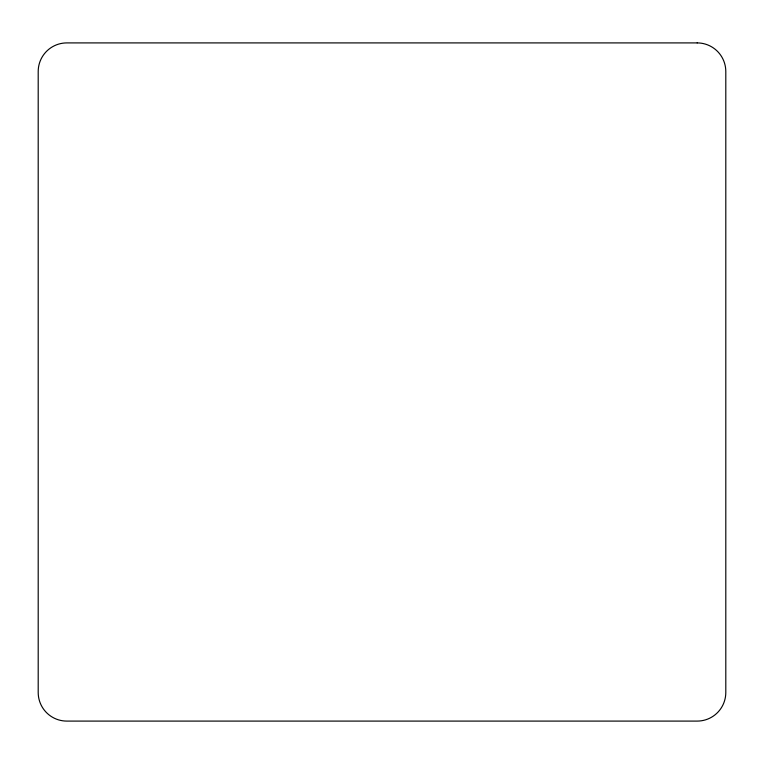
<?xml version="1.0" encoding="UTF-8"?>
<svg xmlns="http://www.w3.org/2000/svg" width="764" height="764" viewBox="0 0 764 764"><rect width="100%" height="100%" fill="white"/><g stroke="black" fill="none" stroke-linecap="round" stroke-linejoin="round"><path stroke-width="1.15" d="M697.169 42.908L66.831 42.908A28.631 28.631 0 0 0 38.2 71.549L38.2 692.451A28.631 28.631 0 0 0 66.831 721.092L697.169 721.092A28.631 28.631 0 0 0 725.8 692.451L725.8 71.549A28.631 28.631 0 0 0 697.169 42.908"/></g></svg>
